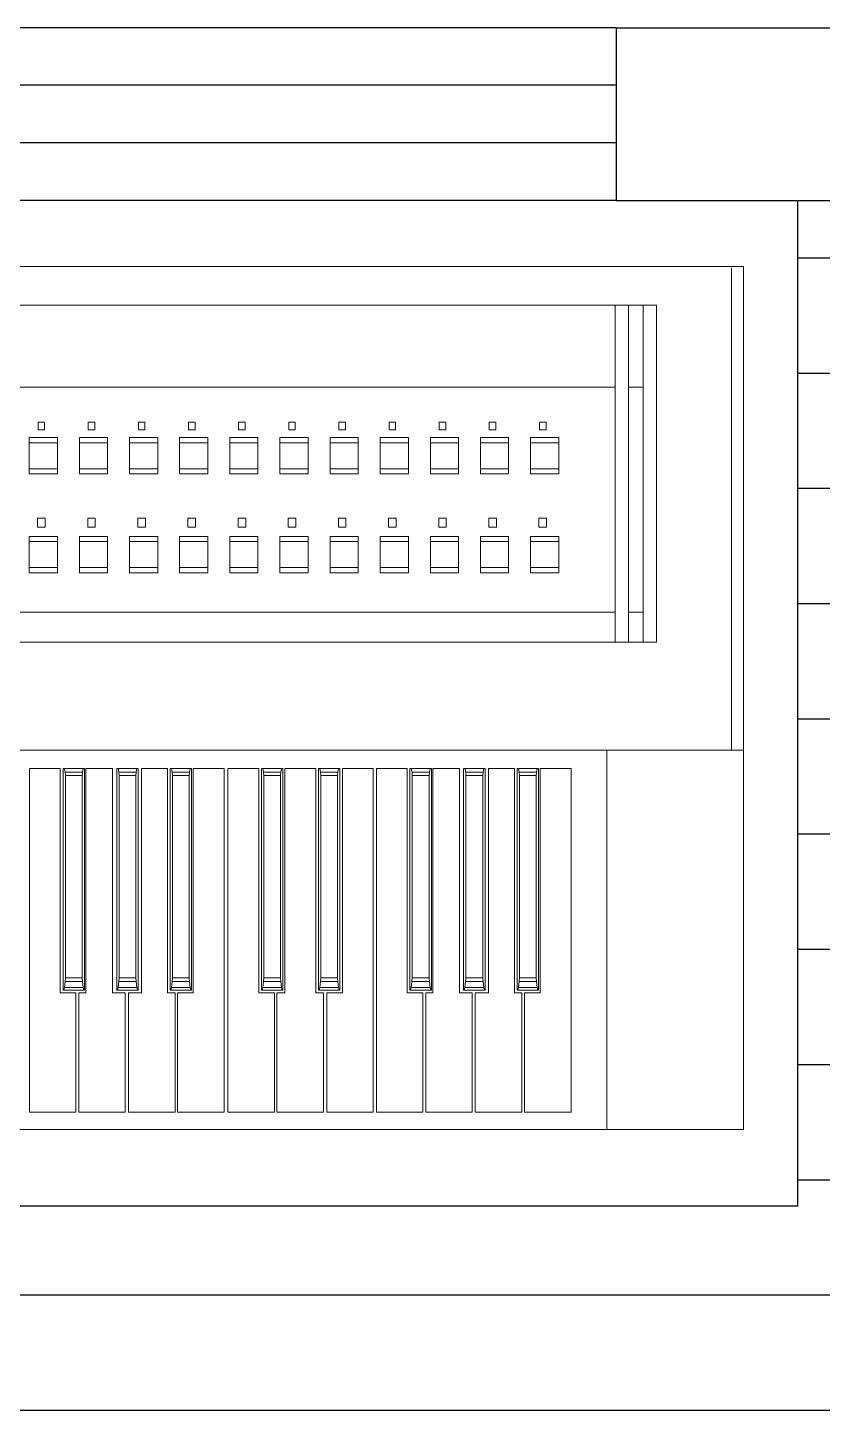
# Model space of a CAD drawing. Header units: inches. Extents: x -370 to 18, y -197 to 199.
# Drawn here: x -166.563 to -165.874, y 176.805 to 178.007 of the extents above; entities that cross this region are included whole.
import ezdxf

# ---------------------------------------------------------------- set-up
doc = ezdxf.new("R2010")
doc.units = ezdxf.units.IN
doc.header["$MEASUREMENT"] = 0
doc.layers.add('a_MUEBLE', color=3, linetype='Continuous', lineweight=5)
doc.layers.add('MUEBLES', color=7, linetype='Continuous')

# ---------------------------------------------------------------- blocks, each defined once
blk = doc.blocks.new('ca_mus12')
at = {"layer": 'a_MUEBLE', "linetype": 'Continuous'}
for p, q in [((101.974, 50.898), (0, 50.898)), ((101.974, 0), (101.974, 50.898)), ((30.924, 48.634), (96.845, 48.634)), ((94.407, 48.634), (95.194, 48.634)), ((96.058, 48.634), (96.845, 48.634)), ((96.845, 48.634), (96.845, 28.735)), ((96.845, 48.634), (96.845, 28.735)), ((96.845, 28.735), (30.924, 28.735)), ((95.194, 28.735), (94.407, 28.735)), ((96.845, 28.735), (96.058, 28.735)), ((0, 22.375), (101.974, 22.375)), ((0, 0), (101.974, 0))]:
    blk.add_line(p, q, dxfattribs=at)
at = {"layer": 'a_MUEBLE', "color": 8, "linetype": 'Continuous'}
for p, q in [((94.407, 28.735), (94.407, 48.634)), ((95.194, 48.634), (95.194, 28.735)), ((96.058, 28.735), (96.058, 48.634)), ((33.363, 43.78), (94.407, 43.78)), ((95.194, 43.78), (96.058, 43.78)), ((60.399, 41.73), (60.399, 41.269)), ((60.785, 41.73), (60.399, 41.73)), ((60.785, 41.269), (60.785, 41.73)), ((63.354, 41.73), (63.354, 41.269)), ((63.741, 41.73), (63.354, 41.73)), ((63.741, 41.269), (63.741, 41.73)), ((66.309, 41.73), (66.309, 41.269)), ((66.696, 41.73), (66.309, 41.73)), ((66.696, 41.269), (66.696, 41.73)), ((69.265, 41.73), (69.265, 41.269)), ((69.651, 41.73), (69.265, 41.73)), ((69.651, 41.269), (69.651, 41.73)), ((72.22, 41.73), (72.22, 41.269)), ((72.607, 41.73), (72.22, 41.73)), ((72.607, 41.269), (72.607, 41.73)), ((75.176, 41.73), (75.176, 41.269)), ((75.562, 41.73), (75.176, 41.73)), ((75.562, 41.269), (75.562, 41.73)), ((78.131, 41.73), (78.131, 41.269)), ((78.518, 41.73), (78.131, 41.73)), ((78.518, 41.269), (78.518, 41.73)), ((81.086, 41.73), (81.086, 41.269)), ((81.473, 41.73), (81.086, 41.73)), ((81.473, 41.269), (81.473, 41.73)), ((84.042, 41.73), (84.042, 41.269)), ((84.429, 41.73), (84.042, 41.73)), ((84.429, 41.269), (84.429, 41.73)), ((86.997, 41.73), (86.997, 41.269)), ((87.384, 41.73), (86.997, 41.73)), ((87.384, 41.269), (87.384, 41.73)), ((89.953, 41.73), (89.953, 41.269)), ((90.339, 41.73), (89.953, 41.73)), ((90.339, 41.269), (90.339, 41.73)), ((60.399, 41.269), (60.785, 41.269)), ((63.354, 41.269), (63.741, 41.269)), ((66.309, 41.269), (66.696, 41.269)), ((69.265, 41.269), (69.651, 41.269)), ((72.22, 41.269), (72.607, 41.269)), ((75.176, 41.269), (75.562, 41.269)), ((78.131, 41.269), (78.518, 41.269)), ((81.086, 41.269), (81.473, 41.269)), ((84.042, 41.269), (84.429, 41.269)), ((86.997, 41.269), (87.384, 41.269)), ((89.953, 41.269), (90.339, 41.269)), ((59.877, 40.809), (59.877, 38.666)), ((61.537, 40.809), (59.877, 40.809)), ((59.877, 40.504), (59.877, 38.971)), ((61.537, 40.504), (59.877, 40.504)), ((61.537, 38.666), (61.537, 40.809)), ((61.537, 38.971), (61.537, 40.504)), ((62.833, 40.809), (62.833, 38.666)), ((64.492, 40.809), (62.833, 40.809)), ((62.833, 40.504), (62.833, 38.971)), ((64.492, 40.504), (62.833, 40.504)), ((64.492, 38.666), (64.492, 40.809)), ((64.492, 38.971), (64.492, 40.504)), ((65.788, 40.809), (65.788, 38.666)), ((67.448, 40.809), (65.788, 40.809)), ((65.788, 40.504), (65.788, 38.971)), ((67.448, 40.504), (65.788, 40.504)), ((67.448, 38.666), (67.448, 40.809)), ((67.448, 38.971), (67.448, 40.504)), ((68.744, 40.809), (68.744, 38.666)), ((70.403, 40.809), (68.744, 40.809)), ((68.744, 40.504), (68.744, 38.971)), ((70.403, 40.504), (68.744, 40.504)), ((70.403, 38.666), (70.403, 40.809)), ((70.403, 38.971), (70.403, 40.504)), ((71.699, 40.809), (71.699, 38.666)), ((73.358, 40.809), (71.699, 40.809)), ((71.699, 40.504), (71.699, 38.971)), ((73.358, 40.504), (71.699, 40.504)), ((73.358, 38.666), (73.358, 40.809)), ((73.358, 38.971), (73.358, 40.504)), ((74.654, 40.809), (74.654, 38.666)), ((76.314, 40.809), (74.654, 40.809)), ((74.654, 40.504), (74.654, 38.971)), ((76.314, 40.504), (74.654, 40.504)), ((76.314, 38.666), (76.314, 40.809)), ((76.314, 38.971), (76.314, 40.504)), ((77.61, 40.809), (77.61, 38.666)), ((79.269, 40.809), (77.61, 40.809)), ((77.61, 40.504), (77.61, 38.971)), ((79.269, 40.504), (77.61, 40.504)), ((79.269, 38.666), (79.269, 40.809)), ((79.269, 38.971), (79.269, 40.504)), ((80.565, 40.809), (80.565, 38.666)), ((82.225, 40.809), (80.565, 40.809)), ((80.565, 40.504), (80.565, 38.971)), ((82.225, 40.504), (80.565, 40.504)), ((82.225, 38.666), (82.225, 40.809)), ((82.225, 38.971), (82.225, 40.504)), ((83.521, 40.809), (83.521, 38.666)), ((85.18, 40.809), (83.521, 40.809)), ((83.521, 40.504), (83.521, 38.971)), ((85.18, 40.504), (83.521, 40.504)), ((85.18, 38.666), (85.18, 40.809)), ((85.18, 38.971), (85.18, 40.504)), ((86.476, 40.809), (86.476, 38.666)), ((88.136, 40.809), (86.476, 40.809)), ((86.476, 40.504), (86.476, 38.971)), ((88.136, 40.504), (86.476, 40.504)), ((88.136, 38.666), (88.136, 40.809)), ((88.136, 38.971), (88.136, 40.504)), ((89.431, 40.809), (89.431, 38.666)), ((91.091, 40.809), (89.431, 40.809)), ((89.431, 40.504), (89.431, 38.971)), ((91.091, 40.504), (89.431, 40.504)), ((91.091, 38.666), (91.091, 40.809)), ((91.091, 38.971), (91.091, 40.504)), ((59.877, 38.971), (61.537, 38.971)), ((59.877, 38.666), (61.537, 38.666)), ((62.833, 38.971), (64.492, 38.971)), ((62.833, 38.666), (64.492, 38.666)), ((65.788, 38.971), (67.448, 38.971)), ((65.788, 38.666), (67.448, 38.666)), ((68.744, 38.971), (70.403, 38.971)), ((68.744, 38.666), (70.403, 38.666)), ((71.699, 38.971), (73.358, 38.971)), ((71.699, 38.666), (73.358, 38.666)), ((74.654, 38.971), (76.314, 38.971)), ((74.654, 38.666), (76.314, 38.666)), ((77.61, 38.971), (79.269, 38.971)), ((77.61, 38.666), (79.269, 38.666)), ((80.565, 38.971), (82.225, 38.971)), ((80.565, 38.666), (82.225, 38.666)), ((83.521, 38.971), (85.18, 38.971)), ((83.521, 38.666), (85.18, 38.666)), ((86.476, 38.971), (88.136, 38.971)), ((86.476, 38.666), (88.136, 38.666)), ((89.431, 38.971), (91.091, 38.971)), ((89.431, 38.666), (91.091, 38.666)), ((60.369, 36.053), (60.369, 35.533)), ((60.815, 36.053), (60.369, 36.053)), ((60.815, 35.533), (60.815, 36.053)), ((63.324, 36.053), (63.324, 35.533)), ((63.77, 36.053), (63.324, 36.053)), ((63.77, 35.533), (63.77, 36.053)), ((66.28, 36.053), (66.28, 35.533)), ((66.726, 36.053), (66.28, 36.053)), ((66.726, 35.533), (66.726, 36.053)), ((69.235, 36.053), (69.235, 35.533)), ((69.681, 36.053), (69.235, 36.053)), ((69.681, 35.533), (69.681, 36.053)), ((72.19, 36.053), (72.19, 35.533)), ((72.637, 36.053), (72.19, 36.053)), ((72.637, 35.533), (72.637, 36.053)), ((75.146, 36.053), (75.146, 35.533)), ((75.592, 36.053), (75.146, 36.053)), ((75.592, 35.533), (75.592, 36.053)), ((78.101, 36.053), (78.101, 35.533)), ((78.548, 36.053), (78.101, 36.053)), ((78.548, 35.533), (78.548, 36.053)), ((81.057, 36.053), (81.057, 35.533)), ((81.503, 36.053), (81.057, 36.053)), ((81.503, 35.533), (81.503, 36.053)), ((84.012, 36.053), (84.012, 35.533)), ((84.458, 36.053), (84.012, 36.053)), ((84.458, 35.533), (84.458, 36.053)), ((86.967, 36.053), (86.967, 35.533)), ((87.414, 36.053), (86.967, 36.053)), ((87.414, 35.533), (87.414, 36.053)), ((89.923, 36.053), (89.923, 35.533)), ((90.369, 36.053), (89.923, 36.053)), ((90.369, 35.533), (90.369, 36.053)), ((60.369, 35.533), (60.815, 35.533)), ((63.324, 35.533), (63.77, 35.533)), ((66.28, 35.533), (66.726, 35.533)), ((69.235, 35.533), (69.681, 35.533)), ((72.19, 35.533), (72.637, 35.533)), ((75.146, 35.533), (75.592, 35.533)), ((78.101, 35.533), (78.548, 35.533)), ((81.057, 35.533), (81.503, 35.533)), ((84.012, 35.533), (84.458, 35.533)), ((86.967, 35.533), (87.414, 35.533)), ((89.923, 35.533), (90.369, 35.533)), ((59.877, 34.986), (59.877, 32.843)), ((61.537, 34.986), (59.877, 34.986)), ((59.877, 34.681), (59.877, 33.148)), ((61.537, 34.681), (59.877, 34.681)), ((61.537, 32.843), (61.537, 34.986)), ((61.537, 33.148), (61.537, 34.681)), ((62.833, 34.986), (62.833, 32.843)), ((64.492, 34.986), (62.833, 34.986)), ((62.833, 34.681), (62.833, 33.148)), ((64.492, 34.681), (62.833, 34.681)), ((64.492, 32.843), (64.492, 34.986)), ((64.492, 33.148), (64.492, 34.681)), ((65.788, 34.986), (65.788, 32.843)), ((67.448, 34.986), (65.788, 34.986)), ((65.788, 34.681), (65.788, 33.148)), ((67.448, 34.681), (65.788, 34.681)), ((67.448, 32.843), (67.448, 34.986)), ((67.448, 33.148), (67.448, 34.681)), ((68.744, 34.986), (68.744, 32.843)), ((70.403, 34.986), (68.744, 34.986)), ((68.744, 34.681), (68.744, 33.148)), ((70.403, 34.681), (68.744, 34.681)), ((70.403, 32.843), (70.403, 34.986)), ((70.403, 33.148), (70.403, 34.681)), ((71.699, 34.986), (71.699, 32.843)), ((73.358, 34.986), (71.699, 34.986)), ((71.699, 34.681), (71.699, 33.148)), ((73.358, 34.681), (71.699, 34.681)), ((73.358, 32.843), (73.358, 34.986)), ((73.358, 33.148), (73.358, 34.681)), ((74.654, 34.986), (74.654, 32.843)), ((76.314, 34.986), (74.654, 34.986)), ((74.654, 34.681), (74.654, 33.148)), ((76.314, 34.681), (74.654, 34.681)), ((76.314, 32.843), (76.314, 34.986)), ((76.314, 33.148), (76.314, 34.681)), ((77.61, 34.986), (77.61, 32.843)), ((79.269, 34.986), (77.61, 34.986)), ((77.61, 34.681), (77.61, 33.148)), ((79.269, 34.681), (77.61, 34.681)), ((79.269, 32.843), (79.269, 34.986)), ((79.269, 33.148), (79.269, 34.681)), ((80.565, 34.986), (80.565, 32.843)), ((82.225, 34.986), (80.565, 34.986)), ((80.565, 34.681), (80.565, 33.148)), ((82.225, 34.681), (80.565, 34.681)), ((82.225, 32.843), (82.225, 34.986)), ((82.225, 33.148), (82.225, 34.681)), ((83.521, 34.986), (83.521, 32.843)), ((85.18, 34.986), (83.521, 34.986)), ((83.521, 34.681), (83.521, 33.148)), ((85.18, 34.681), (83.521, 34.681)), ((85.18, 32.843), (85.18, 34.986)), ((85.18, 33.148), (85.18, 34.681)), ((86.476, 34.986), (86.476, 32.843)), ((88.136, 34.986), (86.476, 34.986)), ((86.476, 34.681), (86.476, 33.148)), ((88.136, 34.681), (86.476, 34.681)), ((88.136, 32.843), (88.136, 34.986)), ((88.136, 33.148), (88.136, 34.681)), ((89.431, 34.986), (89.431, 32.843)), ((91.091, 34.986), (89.431, 34.986)), ((89.431, 34.681), (89.431, 33.148)), ((91.091, 34.681), (89.431, 34.681)), ((91.091, 32.843), (91.091, 34.986)), ((91.091, 33.148), (91.091, 34.681)), ((59.877, 33.148), (61.537, 33.148)), ((59.877, 32.843), (61.537, 32.843)), ((62.833, 33.148), (64.492, 33.148)), ((62.833, 32.843), (64.492, 32.843)), ((65.788, 33.148), (67.448, 33.148)), ((65.788, 32.843), (67.448, 32.843)), ((68.744, 33.148), (70.403, 33.148)), ((68.744, 32.843), (70.403, 32.843)), ((71.699, 33.148), (73.358, 33.148)), ((71.699, 32.843), (73.358, 32.843)), ((74.654, 33.148), (76.314, 33.148)), ((74.654, 32.843), (76.314, 32.843)), ((77.61, 33.148), (79.269, 33.148)), ((77.61, 32.843), (79.269, 32.843)), ((80.565, 33.148), (82.225, 33.148)), ((80.565, 32.843), (82.225, 32.843)), ((83.521, 33.148), (85.18, 33.148)), ((83.521, 32.843), (85.18, 32.843)), ((86.476, 33.148), (88.136, 33.148)), ((86.476, 32.843), (88.136, 32.843)), ((89.431, 33.148), (91.091, 33.148)), ((89.431, 32.843), (91.091, 32.843)), ((33.363, 30.522), (94.407, 30.522)), ((95.194, 30.522), (96.058, 30.522)), ((59.886, 21.28), (59.886, 1.007)), ((61.697, 21.28), (59.886, 21.28)), ((61.697, 8.045), (61.697, 21.28)), ((61.869, 21.285), (61.869, 8.219)), ((61.869, 8.219), (61.869, 21.285)), ((61.869, 21.285), (61.948, 21.285)), ((63.13, 21.285), (61.869, 21.285)), ((61.948, 21.285), (61.988, 21.077)), ((63.051, 21.285), (63.011, 21.077)), ((63.13, 21.285), (63.051, 21.285)), ((63.13, 8.219), (63.13, 21.285)), ((63.13, 8.219), (63.13, 21.285)), ((63.22, 8.045), (63.22, 21.28)), ((63.22, 21.28), (64.78, 21.28)), ((64.78, 21.28), (64.78, 8.045)), ((65.033, 21.285), (65.033, 8.219)), ((65.033, 8.219), (65.033, 21.285)), ((65.033, 21.285), (65.111, 21.285)), ((66.294, 21.285), (65.033, 21.285)), ((65.111, 21.285), (65.152, 21.077)), ((66.215, 21.285), (66.174, 21.077)), ((66.294, 21.285), (66.215, 21.285)), ((66.294, 8.219), (66.294, 21.285)), ((66.294, 8.219), (66.294, 21.285)), ((66.488, 8.045), (66.488, 21.28)), ((66.488, 21.28), (68.036, 21.28)), ((68.036, 21.28), (68.036, 8.045)), ((68.189, 21.285), (68.189, 8.219)), ((68.189, 8.219), (68.189, 21.285)), ((68.189, 21.285), (68.268, 21.285)), ((69.45, 21.285), (68.189, 21.285)), ((68.268, 21.285), (68.309, 21.077)), ((69.372, 21.285), (69.331, 21.077)), ((69.45, 21.285), (69.372, 21.285)), ((69.45, 8.219), (69.45, 21.285)), ((69.45, 8.219), (69.45, 21.285)), ((69.549, 21.28), (69.549, 8.045)), ((71.373, 21.28), (69.549, 21.28)), ((71.373, 21.28), (71.373, 1.007)), ((71.373, 1.007), (71.373, 21.28)), ((73.401, 21.28), (71.589, 21.28)), ((71.589, 21.28), (71.589, 1.007)), ((73.401, 8.045), (73.401, 21.28)), ((73.572, 21.285), (73.572, 8.219)), ((73.572, 8.219), (73.572, 21.285)), ((73.572, 21.285), (73.651, 21.285)), ((74.834, 21.285), (73.572, 21.285)), ((73.651, 21.285), (73.692, 21.077)), ((74.755, 21.285), (74.714, 21.077)), ((74.834, 21.285), (74.755, 21.285)), ((74.834, 8.219), (74.834, 21.285)), ((74.834, 8.219), (74.834, 21.285)), ((74.95, 8.045), (74.95, 21.28)), ((74.95, 21.28), (76.761, 21.28)), ((76.761, 21.28), (76.761, 8.045)), ((76.933, 21.285), (76.933, 8.219)), ((76.933, 8.219), (76.933, 21.285)), ((76.933, 21.285), (77.012, 21.285)), ((78.194, 21.285), (76.933, 21.285)), ((77.012, 21.285), (77.052, 21.077)), ((78.115, 21.285), (78.075, 21.077)), ((78.194, 21.285), (78.115, 21.285)), ((78.194, 8.219), (78.194, 21.285)), ((78.194, 8.219), (78.194, 21.285)), ((78.34, 8.045), (78.34, 21.28)), ((78.34, 21.28), (80.152, 21.28)), ((80.152, 21.28), (80.152, 1.007)), ((80.337, 21.28), (80.337, 1.007)), ((82.149, 21.28), (80.337, 21.28)), ((82.149, 8.045), (82.149, 21.28)), ((82.32, 21.285), (82.32, 8.219)), ((82.32, 8.219), (82.32, 21.285)), ((82.32, 21.285), (82.399, 21.285)), ((83.582, 21.285), (82.32, 21.285)), ((82.399, 21.285), (82.44, 21.077)), ((83.503, 21.285), (83.462, 21.077)), ((83.582, 21.285), (83.503, 21.285)), ((83.582, 8.219), (83.582, 21.285)), ((83.582, 8.219), (83.582, 21.285)), ((83.671, 8.045), (83.671, 21.28)), ((83.671, 21.28), (85.231, 21.28)), ((85.231, 21.28), (85.231, 8.045)), ((85.484, 21.285), (85.484, 8.219)), ((85.484, 8.219), (85.484, 21.285)), ((85.484, 21.285), (85.563, 21.285)), ((86.745, 21.285), (85.484, 21.285)), ((85.563, 21.285), (85.603, 21.077)), ((86.667, 21.285), (86.626, 21.077)), ((86.745, 21.285), (86.667, 21.285)), ((86.745, 8.219), (86.745, 21.285)), ((86.745, 8.219), (86.745, 21.285)), ((86.94, 8.045), (86.94, 21.28)), ((86.94, 21.28), (88.488, 21.28)), ((88.488, 21.28), (88.488, 8.045)), ((88.641, 21.285), (88.641, 8.219)), ((88.641, 8.219), (88.641, 21.285)), ((88.641, 21.285), (88.719, 21.285)), ((89.902, 21.285), (88.641, 21.285)), ((88.719, 21.285), (88.76, 21.077)), ((89.823, 21.285), (89.783, 21.077)), ((89.902, 21.285), (89.823, 21.285)), ((89.902, 8.219), (89.902, 21.285)), ((89.902, 8.219), (89.902, 21.285)), ((90, 21.28), (90, 8.045)), ((91.825, 21.28), (90, 21.28)), ((91.825, 1.007), (91.825, 21.28)), ((61.987, 21.077), (63.012, 21.077)), ((61.988, 21.077), (62.007, 20.87)), ((62.007, 20.87), (62.992, 20.868)), ((62.007, 20.87), (62.007, 8.946)), ((63.011, 21.077), (62.992, 20.87)), ((62.992, 20.87), (62.992, 8.946)), ((65.151, 21.077), (66.176, 21.077)), ((65.152, 21.077), (65.171, 20.87)), ((65.171, 20.87), (66.156, 20.868)), ((65.171, 20.87), (65.171, 8.946)), ((66.174, 21.077), (66.156, 20.87)), ((66.156, 20.87), (66.156, 8.946)), ((68.307, 21.077), (69.332, 21.077)), ((68.309, 21.077), (68.327, 20.87)), ((68.327, 20.87), (69.312, 20.868)), ((68.327, 20.87), (68.327, 8.946)), ((69.331, 21.077), (69.312, 20.87)), ((69.312, 20.87), (69.312, 8.946)), ((73.691, 21.077), (74.715, 21.077)), ((73.692, 21.077), (73.71, 20.87)), ((73.71, 20.87), (74.696, 20.868)), ((73.71, 20.87), (73.71, 8.946)), ((74.714, 21.077), (74.696, 20.87)), ((74.696, 20.87), (74.696, 8.946)), ((77.051, 21.077), (78.076, 21.077)), ((77.052, 21.077), (77.071, 20.87)), ((77.071, 20.87), (78.056, 20.868)), ((77.071, 20.87), (77.071, 8.946)), ((78.075, 21.077), (78.056, 20.87)), ((78.056, 20.87), (78.056, 8.946)), ((82.438, 21.077), (83.463, 21.077)), ((82.44, 21.077), (82.458, 20.87)), ((82.458, 20.87), (83.444, 20.868)), ((82.458, 20.87), (82.458, 8.946)), ((83.462, 21.077), (83.444, 20.87)), ((83.444, 20.87), (83.444, 8.946)), ((85.602, 21.077), (86.627, 21.077)), ((85.603, 21.077), (85.622, 20.87)), ((85.622, 20.87), (86.607, 20.868)), ((85.622, 20.87), (85.622, 8.946)), ((86.626, 21.077), (86.607, 20.87)), ((86.607, 20.87), (86.607, 8.946)), ((88.759, 21.077), (89.784, 21.077)), ((88.76, 21.077), (88.779, 20.87)), ((88.779, 20.87), (89.764, 20.868)), ((88.779, 20.87), (88.779, 8.946)), ((89.783, 21.077), (89.764, 20.87)), ((89.764, 20.87), (89.764, 8.946)), ((61.908, 8.219), (61.869, 8.219)), ((61.869, 8.219), (63.13, 8.219)), ((61.948, 8.371), (61.908, 8.219)), ((61.987, 8.723), (61.948, 8.371)), ((61.948, 8.371), (63.051, 8.371)), ((62.007, 8.946), (61.987, 8.723)), ((61.987, 8.723), (63.012, 8.723)), ((62.007, 8.946), (62.992, 8.946)), ((62.992, 8.946), (63.012, 8.723)), ((63.012, 8.723), (63.051, 8.371)), ((63.051, 8.371), (63.091, 8.219)), ((63.091, 8.219), (63.13, 8.219)), ((65.072, 8.219), (65.033, 8.219)), ((65.033, 8.219), (66.294, 8.219)), ((65.111, 8.371), (65.072, 8.219)), ((65.151, 8.723), (65.111, 8.371)), ((65.111, 8.371), (66.215, 8.371)), ((65.171, 8.946), (65.151, 8.723)), ((65.151, 8.723), (66.176, 8.723)), ((65.171, 8.946), (66.156, 8.946)), ((66.156, 8.946), (66.176, 8.723)), ((66.176, 8.723), (66.215, 8.371)), ((66.215, 8.371), (66.254, 8.219)), ((66.254, 8.219), (66.294, 8.219)), ((68.229, 8.219), (68.189, 8.219)), ((68.189, 8.219), (69.45, 8.219)), ((68.268, 8.371), (68.229, 8.219)), ((68.307, 8.723), (68.268, 8.371)), ((68.268, 8.371), (69.372, 8.371)), ((68.327, 8.946), (68.307, 8.723)), ((68.307, 8.723), (69.332, 8.723)), ((68.327, 8.946), (69.312, 8.946)), ((69.312, 8.946), (69.332, 8.723)), ((69.332, 8.723), (69.372, 8.371)), ((69.372, 8.371), (69.411, 8.219)), ((69.411, 8.219), (69.45, 8.219)), ((73.612, 8.219), (73.572, 8.219)), ((73.572, 8.219), (74.834, 8.219)), ((73.651, 8.371), (73.612, 8.219)), ((73.691, 8.723), (73.651, 8.371)), ((73.651, 8.371), (74.755, 8.371)), ((73.71, 8.946), (73.691, 8.723)), ((73.691, 8.723), (74.715, 8.723)), ((73.71, 8.946), (74.696, 8.946)), ((74.696, 8.946), (74.715, 8.723)), ((74.715, 8.723), (74.755, 8.371)), ((74.755, 8.371), (74.794, 8.219)), ((74.794, 8.219), (74.834, 8.219)), ((76.972, 8.219), (76.933, 8.219)), ((76.933, 8.219), (78.194, 8.219)), ((77.012, 8.371), (76.972, 8.219)), ((77.051, 8.723), (77.012, 8.371)), ((77.012, 8.371), (78.115, 8.371)), ((77.071, 8.946), (77.051, 8.723)), ((77.051, 8.723), (78.076, 8.723)), ((77.071, 8.946), (78.056, 8.946)), ((78.056, 8.946), (78.076, 8.723)), ((78.076, 8.723), (78.115, 8.371)), ((78.115, 8.371), (78.155, 8.219)), ((78.155, 8.219), (78.194, 8.219)), ((82.36, 8.219), (82.32, 8.219)), ((82.32, 8.219), (83.582, 8.219)), ((82.399, 8.371), (82.36, 8.219)), ((82.438, 8.723), (82.399, 8.371)), ((82.399, 8.371), (83.503, 8.371)), ((82.458, 8.946), (82.438, 8.723)), ((82.438, 8.723), (83.463, 8.723)), ((82.458, 8.946), (83.444, 8.946)), ((83.444, 8.946), (83.463, 8.723)), ((83.463, 8.723), (83.503, 8.371)), ((83.503, 8.371), (83.542, 8.219)), ((83.542, 8.219), (83.582, 8.219)), ((85.523, 8.219), (85.484, 8.219)), ((85.484, 8.219), (86.745, 8.219)), ((85.563, 8.371), (85.523, 8.219)), ((85.602, 8.723), (85.563, 8.371)), ((85.563, 8.371), (86.667, 8.371)), ((85.622, 8.946), (85.602, 8.723)), ((85.602, 8.723), (86.627, 8.723)), ((85.622, 8.946), (86.607, 8.946)), ((86.607, 8.946), (86.627, 8.723)), ((86.627, 8.723), (86.667, 8.371)), ((86.667, 8.371), (86.706, 8.219)), ((86.706, 8.219), (86.745, 8.219)), ((88.68, 8.219), (88.641, 8.219)), ((88.641, 8.219), (89.902, 8.219)), ((88.719, 8.371), (88.68, 8.219)), ((88.759, 8.723), (88.719, 8.371)), ((88.719, 8.371), (89.823, 8.371)), ((88.779, 8.946), (88.759, 8.723)), ((88.759, 8.723), (89.784, 8.723)), ((88.779, 8.946), (89.764, 8.946)), ((89.764, 8.946), (89.784, 8.723)), ((89.784, 8.723), (89.823, 8.371)), ((89.823, 8.371), (89.863, 8.219)), ((89.863, 8.219), (89.902, 8.219)), ((62.624, 8.045), (61.697, 8.045)), ((62.624, 1.007), (62.624, 8.045)), ((62.8, 8.045), (63.22, 8.045)), ((62.8, 1.007), (62.8, 8.045)), ((64.78, 8.045), (65.538, 8.045)), ((65.538, 8.045), (65.538, 1.007)), ((65.719, 1.007), (65.719, 8.045)), ((65.719, 8.045), (66.359, 8.045)), ((65.719, 8.045), (66.488, 8.045)), ((65.719, 1.007), (65.719, 8.045)), ((68.036, 8.045), (68.471, 8.045)), ((68.471, 8.045), (68.17, 8.045)), ((68.471, 1.007), (68.471, 8.045)), ((68.471, 8.045), (68.471, 1.007)), ((68.62, 8.045), (68.62, 1.007)), ((69.549, 8.045), (68.62, 8.045)), ((74.328, 8.045), (73.401, 8.045)), ((74.328, 1.007), (74.328, 8.045)), ((74.476, 8.045), (74.95, 8.045)), ((74.476, 1.007), (74.476, 8.045)), ((76.761, 8.045), (77.228, 8.045)), ((77.228, 8.045), (77.228, 1.007)), ((77.413, 8.045), (78.34, 8.045)), ((77.413, 1.007), (77.413, 8.045)), ((83.076, 8.045), (82.149, 8.045)), ((83.076, 1.007), (83.076, 8.045)), ((83.251, 8.045), (83.671, 8.045)), ((83.251, 1.007), (83.251, 8.045)), ((85.231, 8.045), (85.99, 8.045)), ((85.99, 8.045), (85.99, 1.007)), ((86.17, 1.007), (86.17, 8.045)), ((86.17, 8.045), (86.81, 8.045)), ((86.17, 8.045), (86.94, 8.045)), ((86.17, 1.007), (86.17, 8.045)), ((88.488, 8.045), (88.923, 8.045)), ((88.923, 8.045), (88.622, 8.045)), ((88.923, 1.007), (88.923, 8.045)), ((88.923, 8.045), (88.923, 1.007)), ((89.072, 8.045), (89.072, 1.007)), ((90, 8.045), (89.072, 8.045)), ((59.886, 1.007), (62.624, 1.007)), ((65.538, 1.007), (62.8, 1.007)), ((68.17, 1.007), (65.719, 1.007)), ((68.471, 1.007), (65.719, 1.007)), ((68.17, 1.007), (68.471, 1.007)), ((68.62, 1.007), (71.373, 1.007)), ((71.589, 1.007), (74.328, 1.007)), ((77.228, 1.007), (74.476, 1.007)), ((80.152, 1.007), (77.413, 1.007)), ((80.337, 1.007), (83.076, 1.007)), ((85.99, 1.007), (83.251, 1.007)), ((88.622, 1.007), (86.17, 1.007)), ((88.923, 1.007), (86.17, 1.007)), ((88.622, 1.007), (88.923, 1.007)), ((89.072, 1.007), (91.825, 1.007))]:
    blk.add_line(p, q, dxfattribs=at)
at = {"layer": 'a_MUEBLE', "color": 8}
blk.add_polyline3d([(101.268, 22.375, 0), (101.268, 50.834, 0), (101.268, 50.834, 0)], close=True, dxfattribs=at)
at = {"layer": 'a_MUEBLE'}
blk.add_polyline3d([(93.92, 0.348, 0), (93.92, -0.005, 0), (93.92, 22.375, 0)], close=True, dxfattribs=at)

msp = doc.modelspace()

# ---------------------------------------------------------------- hatches: boundary and pattern name
h = msp.add_hatch()
h.set_pattern_fill('LINE', color=8, scale=0.8)
h.set_pattern_definition([(0, (135.44616, 159.80758), (0, 0.1), [])])
h.paths.add_polyline_path([(-164.85268, 177.85734), (-165.85268, 177.85734), (-165.89551, 177.85734), (-165.89551, 176.98456), (-167.43932, 176.98456), (-167.43932, 175.39524), (-168.03578, 175.39524), (-168.03578, 173.80734), (-164.85268, 173.80734), (-164.85268, 174.80734)])
h.paths.add_polyline_path([(-166.09194, 175.0719), (-166.09194, 174.01136), (-167.29273, 174.01136), (-167.29273, 173.94603, -0.0990195), (-167.31186, 173.8504), (-167.90773, 173.8504, -0.4142136), (-168.00773, 173.9504), (-168.00773, 173.99603), (-168.00773, 174.04342, 0.0351646), (-168.00872, 174.05744, -0.0855581), (-168.00601, 174.14739, 0.1214227), (-168.00797, 174.19521, -0.1312672), (-168.01059, 174.31725, 0.0599615), (-168.00773, 174.34098), (-168.00773, 174.4028, -0.0517267), (-168.00561, 174.42332, 0.103731), (-168.00561, 174.47964, -0.0487773), (-168.00774, 174.49898, 0.033297), (-168.00878, 174.51225, -0.0725873), (-168.00878, 174.55018, 0.036246), (-168.00773, 174.56462), (-168.00773, 174.5954, -0.4142136), (-167.98773, 174.6154, -0.4142136), (-168.00773, 174.6354), (-168.00773, 174.66618, 0.036246), (-168.00878, 174.68062, -0.0725873), (-168.00878, 174.71856, 0.036246), (-168.00773, 174.733), (-168.00773, 174.73064, -0.0517267), (-168.00561, 174.75117, 0.103731), (-168.00561, 174.80748, -0.0517267), (-168.00773, 174.82801), (-168.00773, 174.88983, 0.0599615), (-168.01059, 174.91355, -0.1312672), (-168.00797, 175.03559, 0.1214227), (-168.00601, 175.08341, -0.0855581), (-168.00872, 175.17337, 0.0351646), (-168.00773, 175.18738), (-168.00773, 175.23478), (-168.00773, 175.2804, -0.4142136), (-167.90773, 175.3804), (-167.31186, 175.3804, -0.0990195), (-167.29273, 175.28478), (-167.29273, 175.18915), (-167.29273, 175.0719)], flags=16)
h.paths.add_polyline_path([(-166.40419, 174.87836), (-166.40419, 174.35001), (-166.96203, 174.35001), (-166.96203, 174.87836)], flags=0)
h.paths.add_polyline_path([(-166.56568, 174.62065, -1), (-166.82693, 174.62065, -1)], flags=0)
h.paths.add_polyline_path([(-166.67179, 174.6214, -1), (-166.71882, 174.6214, -1)], flags=0)
h.paths.add_polyline_path([(-167.07047, 175.81235), (-167.09185, 175.8253, 0.3663257), (-167.09188, 176.13957), (-167.07077, 176.15297, -0.3600268)], flags=16)
h.paths.add_polyline_path([(-167.13909, 175.82372), (-167.3193, 175.80407, -0.450086), (-167.37464, 175.85296), (-167.37464, 176.1069, -0.4365685), (-167.32165, 176.15615), (-167.14101, 176.14022, -0.3926269), (-167.09535, 176.09103), (-167.09577, 175.87268, -0.3788119)], flags=16)
h.paths.add_polyline_path([(-167.81648, 174.6154, -0.0667468), (-167.77041, 174.329, 0.0415341), (-167.72484, 174.3692, 0.1305291), (-167.58037, 174.03996, 0.110936), (-167.81605, 173.9298, 0.1628587), (-167.96626, 174.25724, 0.1453421), (-167.77041, 174.329, 0.0667468), (-167.81648, 174.6154, 0.0667468), (-167.77041, 174.9018, 0.1453421), (-167.96626, 174.97356, 0.1628587), (-167.81605, 175.30101, 0.110936), (-167.58037, 175.19084, 0.1305291), (-167.72484, 174.8616, 0.0415341), (-167.77041, 174.9018, -0.0667468)], flags=0)
h.paths.add_polyline_path([(-167.07047, 176.43026), (-167.09185, 176.44322, 0.3663257), (-167.09188, 176.75749), (-167.07077, 176.77088, -0.3600268)], flags=16)
h.paths.add_polyline_path([(-167.13909, 176.44164), (-167.3193, 176.42198, -0.450086), (-167.37464, 176.47088), (-167.37464, 176.72481, -0.4365685), (-167.32165, 176.77407), (-167.14101, 176.75814, -0.3926269), (-167.09535, 176.70895), (-167.09577, 176.4906, -0.3788119)], flags=16)
h.paths.add_polyline_path([(-166.42051, 175.78443), (-165.51669, 175.78443), (-165.51669, 176.15894), (-166.42051, 176.15894)], flags=24)

# ---------------------------------------------------------------- linework, layer by layer
at = {"color": 1}
for p, q in [((-166.05268, 178.00734), (-168.03578, 178.00734)), ((-166.05268, 177.85734), (-168.03578, 177.85734))]:
    msp.add_line(p, q, dxfattribs=at)
at = {"color": 4}
for p, q in [((-166.05268, 178.00734), (-165.85268, 178.00734)), ((-166.05268, 178.00734), (-166.05268, 177.85734)), ((-166.05268, 177.85734), (-165.85268, 177.85734))]:
    msp.add_line(p, q, dxfattribs=at)
at = {"color": 2}
for p, q in [((-166.05268, 177.95734), (-168.03578, 177.95734)), ((-166.05268, 177.90734), (-168.03578, 177.90734))]:
    msp.add_line(p, q, dxfattribs=at)
msp.add_lwpolyline([(-165.89551, 177.85734), (-165.89551, 176.98456), (-167.43932, 176.98456), (-167.43932, 175.39524), (-168.03578, 175.39524)], dxfattribs=at)

# ---------------------------------------------------------------- block references
at = {"layer": 'MUEBLES', "xscale": 0.01470959461062393, "yscale": 0.01470959461062393, "zscale": 0.01470959461062393}
msp.add_blockref('ca_mus12', (-167.44247, 177.05131), dxfattribs=at)

doc.saveas('drawing.dxf')
